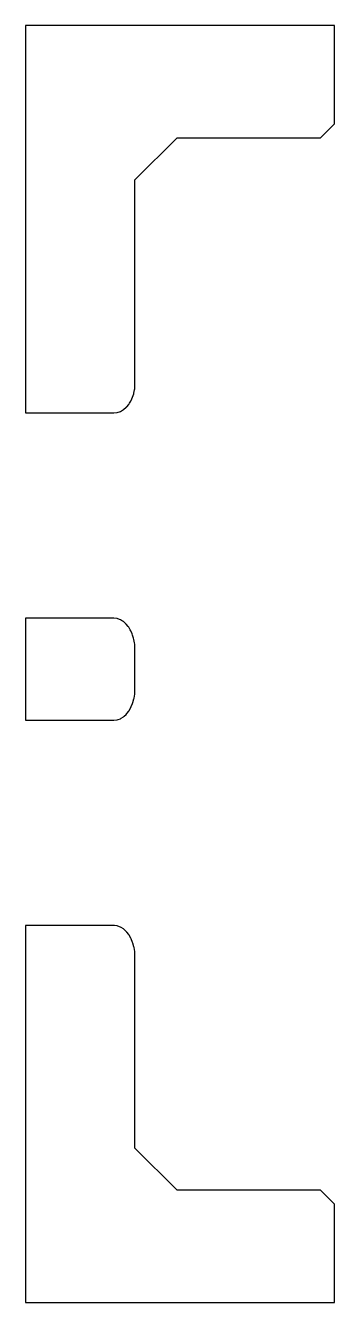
# Model space of a CAD drawing. Header units: metres. Extents: x 0 to 47.5, y 0 to 45.5.
# Drawn here: x 36.5 to 47.5, y 0 to 45.5 of the extents above.
import ezdxf

# ---------------------------------------------------------------- set-up
doc = ezdxf.new("R2010")
doc.units = ezdxf.units.M

msp = doc.modelspace()

# ---------------------------------------------------------------- linework, layer by layer
for p, q in [((47.5, 45.5), (36.5, 45.5)), ((36.5, 45.5), (36.5, 31.6951)), ((47.5, 42), (47.5, 45.5)), ((47, 41.5), (47.5, 42)), ((40.3959, 40), (41.8959, 41.5)), ((41.8959, 41.5), (47, 41.5)), ((40.3959, 32.6892), (40.3959, 40)), ((40.3142, 32.2552), (40.3513, 32.3758)), ((40.3513, 32.3758), (40.3592, 32.4014)), ((40.3592, 32.4014), (40.3793, 32.5137)), ((40.3793, 32.5137), (40.3867, 32.5503)), ((40.3867, 32.5503), (40.3871, 32.5571)), ((40.3871, 32.5571), (40.3959, 32.6892)), ((39.9865, 31.8147), (40.0868, 31.8973)), ((40.0868, 31.8973), (40.1013, 31.914)), ((40.1013, 31.914), (40.1762, 32)), ((40.1762, 32), (40.2039, 32.0436)), ((40.2039, 32.0436), (40.2527, 32.1203)), ((40.2527, 32.1203), (40.2888, 32.1996)), ((40.2888, 32.1996), (40.3142, 32.2552)), ((36.5, 31.6951), (39.6459, 31.6951)), ((39.6459, 31.6951), (39.7632, 31.7086)), ((39.7632, 31.7086), (39.7637, 31.7087)), ((39.7637, 31.7087), (39.8777, 31.7488)), ((39.8777, 31.7488), (39.8779, 31.7489)), ((39.8779, 31.7489), (39.9858, 31.8143)), ((39.9858, 31.8143), (39.9864, 31.8146)), ((39.9864, 31.8146), (39.9865, 31.8147)), ((39.6459, 24.3792), (36.5, 24.3792)), ((36.5, 24.3792), (36.5, 20.7451)), ((39.7632, 24.3657), (39.6459, 24.3792)), ((39.8464, 24.3365), (39.7632, 24.3657)), ((39.8777, 24.3255), (39.8464, 24.3365)), ((39.9565, 24.2778), (39.8777, 24.3255)), ((39.9864, 24.2596), (39.9565, 24.2778)), ((40.0588, 24.1947), (39.9864, 24.2596)), ((40.0868, 24.1697), (40.0588, 24.1947)), ((40.151, 24.0893), (40.0868, 24.1697)), ((40.1762, 24.0578), (40.151, 24.0893)), ((40.2308, 23.9644), (40.1762, 24.0578)), ((40.2527, 23.9269), (40.2308, 23.9644)), ((40.2962, 23.8229), (40.2527, 23.9269)), ((40.3142, 23.7801), (40.2962, 23.8229)), ((40.3458, 23.6683), (40.3142, 23.7801)), ((40.3592, 23.621), (40.3458, 23.6683)), ((40.3783, 23.5043), (40.3592, 23.621)), ((40.3867, 23.4535), (40.3783, 23.5043)), ((40.3931, 23.335), (40.3867, 23.4535)), ((40.3959, 23.2819), (40.3931, 23.335)), ((40.3959, 21.8425), (40.3959, 23.2819)), ((40.3884, 21.7032), (40.3959, 21.8425)), ((40.3237, 21.3781), (40.3592, 21.5034)), ((40.3592, 21.5034), (40.3647, 21.537)), ((40.3647, 21.537), (40.3867, 21.6708)), ((40.3867, 21.6708), (40.3884, 21.7032)), ((40.0113, 20.887), (40.0868, 20.9547)), ((40.0868, 20.9547), (40.1084, 20.9817)), ((40.1084, 20.9817), (40.1762, 21.0665)), ((40.1762, 21.0665), (40.1941, 21.097)), ((40.1941, 21.097), (40.2527, 21.1974)), ((40.2527, 21.1974), (40.2664, 21.2302)), ((40.2664, 21.2302), (40.3142, 21.3443)), ((40.3142, 21.3443), (40.3237, 21.3781)), ((36.5, 20.7451), (39.6459, 20.7451)), ((39.6459, 20.7451), (39.7632, 20.7586)), ((39.7632, 20.7586), (39.7926, 20.7689)), ((39.7926, 20.7689), (39.8777, 20.7988)), ((39.8777, 20.7988), (39.9052, 20.8155)), ((39.9052, 20.8155), (39.9864, 20.8647)), ((39.9864, 20.8647), (40.0113, 20.887)), ((39.6459, 13.4292), (36.5, 13.4292)), ((36.5, 13.4292), (36.5, 0)), ((39.6702, 13.4264), (39.6459, 13.4292)), ((39.7632, 13.4157), (39.6702, 13.4264)), ((39.7868, 13.4075), (39.7632, 13.4157)), ((39.8777, 13.3755), (39.7868, 13.4075)), ((39.8997, 13.3622), (39.8777, 13.3755)), ((39.9864, 13.3096), (39.8997, 13.3622)), ((40.0868, 13.2197), (39.9864, 13.3096)), ((40.1038, 13.1984), (40.0868, 13.2197)), ((40.1762, 13.1078), (40.1038, 13.1984)), ((40.1902, 13.084), (40.1762, 13.1078)), ((40.2527, 12.9769), (40.1902, 13.084)), ((40.2633, 12.9516), (40.2527, 12.9769)), ((40.3142, 12.8301), (40.2633, 12.9516)), ((40.3214, 12.8044), (40.3142, 12.8301)), ((40.3592, 12.671), (40.3214, 12.8044)), ((40.3633, 12.6459), (40.3592, 12.671)), ((40.3867, 12.5035), (40.3633, 12.6459)), ((40.388, 12.4799), (40.3867, 12.5035)), ((40.3959, 12.3319), (40.388, 12.4799)), ((40.3959, 5.5), (40.3959, 12.3319)), ((41.8959, 4), (40.3959, 5.5)), ((47, 4), (41.8959, 4)), ((47.5, 3.5), (47, 4)), ((47.5, 0), (47.5, 3.5)), ((36.5, 0), (47.5, 0))]:
    msp.add_line(p, q)

doc.saveas('drawing.dxf')
